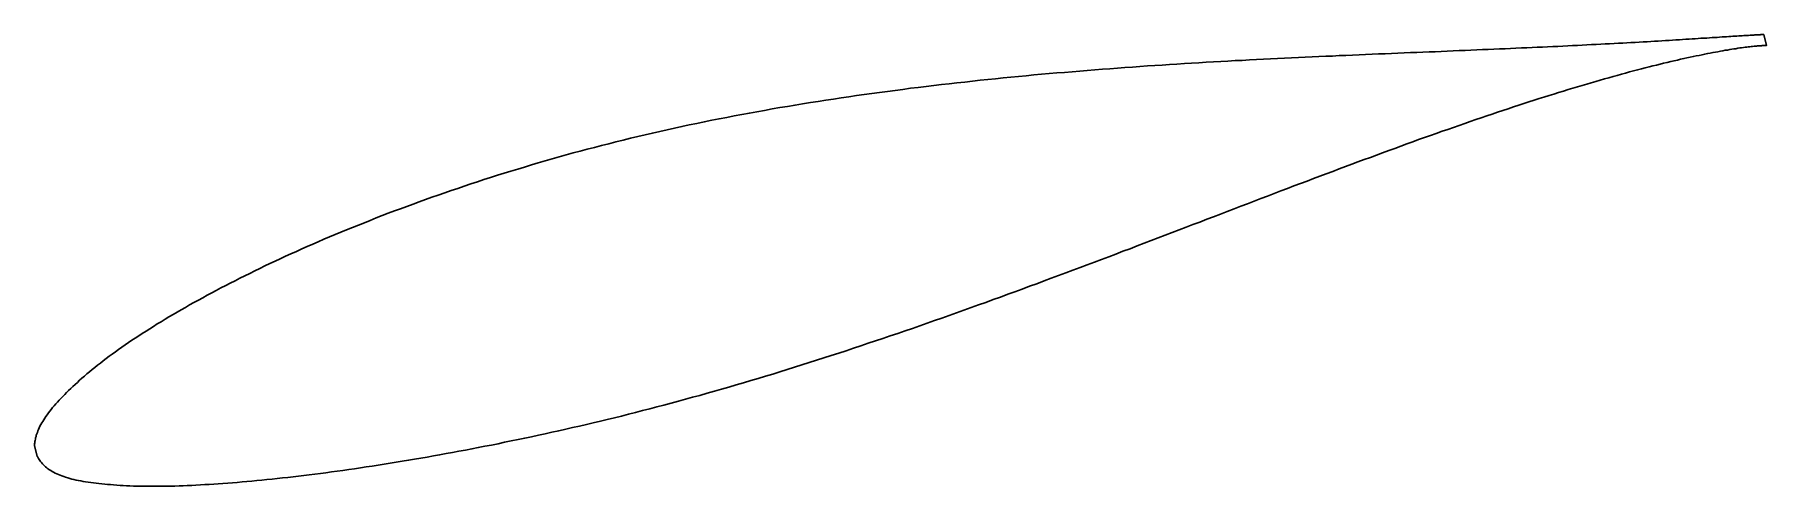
# Model space of a CAD drawing. Header units: metres. Extents: x -42 to 85, y -12 to 21.
import ezdxf

# ---------------------------------------------------------------- set-up
doc = ezdxf.new("R2010")
doc.units = ezdxf.units.M

msp = doc.modelspace()

# ---------------------------------------------------------------- linework, layer by layer
msp.add_lwpolyline([(85.09, 20.76), (85.08, 20.76), (85.08, 20.76), (85.06, 20.76), (85.05, 20.76), (85.02, 20.76), (84.99, 20.76), (84.96, 20.76), (84.92, 20.76), (84.88, 20.76), (84.83, 20.75), (84.78, 20.75), (84.72, 20.75), (84.66, 20.75), (84.59, 20.74), (84.52, 20.74), (84.44, 20.74), (84.35, 20.73), (84.27, 20.73), (84.17, 20.72), (84.08, 20.72), (83.97, 20.71), (83.86, 20.71), (83.75, 20.7), (83.63, 20.69), (83.51, 20.68), (83.38, 20.68), (83.25, 20.67), (83.11, 20.66), (82.97, 20.65), (82.82, 20.64), (82.67, 20.63), (82.52, 20.62), (82.35, 20.61), (82.19, 20.6), (82.02, 20.59), (81.84, 20.58), (81.66, 20.56), (81.47, 20.55), (81.28, 20.54), (81.09, 20.53), (80.89, 20.51), (80.68, 20.5), (80.47, 20.49), (80.26, 20.47), (80.04, 20.46), (79.82, 20.45), (79.59, 20.43), (79.36, 20.42), (79.12, 20.4), (78.88, 20.39), (78.63, 20.37), (78.38, 20.36), (78.12, 20.34), (77.86, 20.32), (77.6, 20.31), (77.33, 20.29), (77.06, 20.28), (76.78, 20.26), (76.5, 20.24), (76.21, 20.23), (75.92, 20.21), (75.62, 20.19), (75.32, 20.18), (75.02, 20.16), (74.71, 20.14), (74.39, 20.13), (74.08, 20.11), (73.75, 20.09), (73.43, 20.08), (73.1, 20.06), (72.76, 20.04), (72.42, 20.03), (72.08, 20.01), (71.73, 19.99), (71.38, 19.97), (71.03, 19.96), (70.67, 19.94), (70.31, 19.92), (69.94, 19.9), (69.57, 19.89), (69.19, 19.87), (68.82, 19.85), (68.43, 19.83), (68.05, 19.82), (67.66, 19.8), (67.26, 19.78), (66.86, 19.77), (66.46, 19.75), (66.06, 19.73), (65.65, 19.71), (65.24, 19.69), (64.82, 19.68), (64.4, 19.66), (63.98, 19.64), (63.55, 19.62), (63.12, 19.6), (62.69, 19.59), (62.25, 19.57), (61.81, 19.55), (61.37, 19.53), (60.92, 19.51), (60.47, 19.49), (60.02, 19.48), (59.56, 19.46), (59.1, 19.44), (58.64, 19.42), (58.18, 19.4), (57.71, 19.38), (57.24, 19.36), (56.76, 19.34), (56.28, 19.32), (55.8, 19.3), (55.32, 19.28), (54.84, 19.26), (54.35, 19.24), (53.86, 19.22), (53.36, 19.19), (52.87, 19.17), (52.37, 19.15), (51.87, 19.13), (51.36, 19.1), (50.86, 19.08), (50.35, 19.05), (49.84, 19.03), (49.32, 19.01), (48.81, 18.98), (48.29, 18.95), (47.77, 18.93), (47.25, 18.9), (46.73, 18.87), (46.2, 18.85), (45.67, 18.82), (45.14, 18.79), (44.61, 18.76), (44.08, 18.73), (43.54, 18.7), (43, 18.66), (42.47, 18.63), (41.92, 18.6), (41.38, 18.56), (40.84, 18.53), (40.29, 18.49), (39.75, 18.46), (39.2, 18.42), (38.65, 18.38), (38.1, 18.34), (37.55, 18.3), (36.99, 18.26), (36.44, 18.22), (35.88, 18.18), (35.33, 18.13), (34.77, 18.09), (34.21, 18.04), (33.65, 17.99), (33.09, 17.95), (32.53, 17.9), (31.96, 17.85), (31.4, 17.8), (30.84, 17.74), (30.27, 17.69), (29.71, 17.64), (29.14, 17.58), (28.58, 17.52), (28.01, 17.46), (27.44, 17.41), (26.88, 17.34), (26.31, 17.28), (25.74, 17.22), (25.17, 17.16), (24.6, 17.09), (24.03, 17.02), (23.47, 16.96), (22.9, 16.89), (22.33, 16.82), (21.76, 16.74), (21.19, 16.67), (20.62, 16.59), (20.05, 16.52), (19.49, 16.44), (18.92, 16.36), (18.35, 16.28), (17.79, 16.2), (17.22, 16.12), (16.65, 16.03), (16.09, 15.95), (15.52, 15.86), (14.96, 15.77), (14.39, 15.68), (13.83, 15.59), (13.27, 15.49), (12.71, 15.4), (12.15, 15.3), (11.59, 15.2), (11.03, 15.1), (10.47, 15), (9.92, 14.9), (9.36, 14.79), (8.81, 14.68), (8.25, 14.58), (7.7, 14.47), (7.15, 14.35), (6.6, 14.24), (6.05, 14.13), (5.51, 14.01), (4.96, 13.89), (4.42, 13.77), (3.88, 13.65), (3.34, 13.53), (2.8, 13.4), (2.26, 13.28), (1.73, 13.15), (1.19, 13.02), (0.66, 12.89), (0.13, 12.75), (-0.4, 12.62), (-0.92, 12.48), (-1.45, 12.35), (-1.97, 12.21), (-2.49, 12.07), (-3.01, 11.93), (-3.52, 11.78), (-4.03, 11.64), (-4.55, 11.49), (-5.06, 11.34), (-5.56, 11.19), (-6.07, 11.04), (-6.57, 10.89), (-7.07, 10.74), (-7.57, 10.58), (-8.06, 10.43), (-8.56, 10.27), (-9.05, 10.11), (-9.53, 9.96), (-10.02, 9.8), (-10.5, 9.64), (-10.98, 9.47), (-11.46, 9.31), (-11.94, 9.15), (-12.41, 8.98), (-12.88, 8.82), (-13.34, 8.65), (-13.81, 8.48), (-14.27, 8.32), (-14.73, 8.15), (-15.18, 7.98), (-15.64, 7.81), (-16.09, 7.64), (-16.53, 7.47), (-16.98, 7.3), (-17.42, 7.12), (-17.85, 6.95), (-18.29, 6.78), (-18.72, 6.6), (-19.15, 6.43), (-19.57, 6.25), (-19.99, 6.08), (-20.41, 5.9), (-20.83, 5.73), (-21.24, 5.55), (-21.65, 5.37), (-22.05, 5.2), (-22.45, 5.02), (-22.85, 4.84), (-23.25, 4.66), (-23.64, 4.48), (-24.03, 4.3), (-24.41, 4.13), (-24.79, 3.95), (-25.17, 3.77), (-25.54, 3.59), (-25.91, 3.41), (-26.28, 3.23), (-26.64, 3.05), (-27, 2.87), (-27.35, 2.69), (-27.71, 2.51), (-28.05, 2.33), (-28.4, 2.16), (-28.74, 1.98), (-29.07, 1.8), (-29.41, 1.62), (-29.73, 1.44), (-30.06, 1.27), (-30.38, 1.09), (-30.7, 0.91), (-31.01, 0.73), (-31.32, 0.56), (-31.62, 0.38), (-31.92, 0.21), (-32.22, 0.03), (-32.51, -0.14), (-32.8, -0.32), (-33.08, -0.49), (-33.36, -0.67), (-33.64, -0.84), (-33.91, -1.01), (-34.18, -1.18), (-34.44, -1.35), (-34.7, -1.52), (-34.95, -1.69), (-35.2, -1.86), (-35.45, -2.03), (-35.69, -2.2), (-35.93, -2.37), (-36.16, -2.53), (-36.39, -2.7), (-36.62, -2.86), (-36.84, -3.03), (-37.05, -3.19), (-37.26, -3.36), (-37.47, -3.52), (-37.67, -3.68), (-37.87, -3.84), (-38.06, -4), (-38.25, -4.16), (-38.44, -4.31), (-38.62, -4.47), (-38.79, -4.62), (-38.96, -4.78), (-39.13, -4.93), (-39.29, -5.08), (-39.45, -5.23), (-39.6, -5.38), (-39.75, -5.52), (-39.89, -5.67), (-40.03, -5.81), (-40.17, -5.95), (-40.3, -6.09), (-40.43, -6.23), (-40.55, -6.36), (-40.66, -6.5), (-40.78, -6.63), (-40.88, -6.76), (-40.99, -6.89), (-41.09, -7.02), (-41.18, -7.15), (-41.27, -7.28), (-41.35, -7.4), (-41.43, -7.52), (-41.51, -7.64), (-41.58, -7.76), (-41.64, -7.88), (-41.71, -8), (-41.76, -8.11), (-41.81, -8.23), (-41.86, -8.34), (-41.9, -8.45), (-41.94, -8.55), (-41.98, -8.66), (-42, -8.76), (-42.03, -8.86), (-42.05, -8.95), (-42.07, -9.04), (-42.08, -9.13), (-42.09, -9.21), (-42.1, -9.28), (-42.1, -9.33), (-42.1, -9.38), (-42.1, -9.41), (-41.91, -10.22), (-41.9, -10.23), (-41.89, -10.25), (-41.87, -10.28), (-41.84, -10.32), (-41.81, -10.38), (-41.76, -10.44), (-41.71, -10.52), (-41.66, -10.59), (-41.59, -10.67), (-41.53, -10.75), (-41.45, -10.83), (-41.38, -10.9), (-41.3, -10.98), (-41.21, -11.05), (-41.12, -11.12), (-41.02, -11.19), (-40.92, -11.25), (-40.82, -11.32), (-40.71, -11.38), (-40.6, -11.44), (-40.48, -11.5), (-40.35, -11.55), (-40.23, -11.6), (-40.1, -11.65), (-39.96, -11.7), (-39.82, -11.75), (-39.67, -11.79), (-39.52, -11.84), (-39.37, -11.88), (-39.21, -11.92), (-39.05, -11.95), (-38.88, -11.99), (-38.71, -12.02), (-38.53, -12.05), (-38.35, -12.08), (-38.16, -12.11), (-37.97, -12.14), (-37.78, -12.16), (-37.58, -12.19), (-37.38, -12.21), (-37.17, -12.23), (-36.95, -12.26), (-36.74, -12.28), (-36.52, -12.29), (-36.29, -12.31), (-36.06, -12.33), (-35.82, -12.34), (-35.58, -12.36), (-35.34, -12.37), (-35.09, -12.38), (-34.84, -12.39), (-34.58, -12.4), (-34.32, -12.4), (-34.06, -12.41), (-33.79, -12.41), (-33.51, -12.41), (-33.24, -12.41), (-32.95, -12.41), (-32.67, -12.41), (-32.38, -12.4), (-32.08, -12.4), (-31.79, -12.39), (-31.48, -12.38), (-31.18, -12.37), (-30.87, -12.36), (-30.55, -12.34), (-30.24, -12.33), (-29.91, -12.31), (-29.59, -12.29), (-29.26, -12.27), (-28.92, -12.25), (-28.59, -12.23), (-28.25, -12.2), (-27.9, -12.18), (-27.55, -12.15), (-27.2, -12.12), (-26.84, -12.09), (-26.49, -12.06), (-26.12, -12.03), (-25.76, -11.99), (-25.38, -11.96), (-25.01, -11.92), (-24.63, -11.88), (-24.25, -11.84), (-23.87, -11.8), (-23.48, -11.76), (-23.09, -11.71), (-22.69, -11.66), (-22.3, -11.62), (-21.9, -11.57), (-21.49, -11.52), (-21.08, -11.46), (-20.67, -11.41), (-20.26, -11.36), (-19.84, -11.3), (-19.42, -11.24), (-19, -11.18), (-18.57, -11.12), (-18.14, -11.06), (-17.71, -10.99), (-17.27, -10.93), (-16.84, -10.86), (-16.4, -10.79), (-15.95, -10.72), (-15.51, -10.65), (-15.06, -10.57), (-14.6, -10.5), (-14.15, -10.42), (-13.69, -10.34), (-13.23, -10.26), (-12.77, -10.18), (-12.31, -10.1), (-11.84, -10.01), (-11.37, -9.93), (-10.9, -9.84), (-10.42, -9.75), (-9.94, -9.66), (-9.47, -9.57), (-8.98, -9.47), (-8.5, -9.38), (-8.01, -9.28), (-7.53, -9.18), (-7.04, -9.08), (-6.54, -8.98), (-6.05, -8.87), (-5.55, -8.77), (-5.05, -8.66), (-4.55, -8.55), (-4.05, -8.44), (-3.55, -8.33), (-3.04, -8.22), (-2.54, -8.1), (-2.03, -7.99), (-1.52, -7.87), (-1.01, -7.75), (-0.49, -7.63), (0.02, -7.5), (0.54, -7.38), (1.06, -7.25), (1.58, -7.12), (2.1, -6.99), (2.62, -6.85), (3.14, -6.72), (3.67, -6.58), (4.19, -6.45), (4.72, -6.31), (5.25, -6.16), (5.78, -6.02), (6.3, -5.87), (6.84, -5.73), (7.37, -5.58), (7.9, -5.43), (8.43, -5.28), (8.97, -5.12), (9.5, -4.97), (10.04, -4.81), (10.57, -4.65), (11.11, -4.49), (11.65, -4.33), (12.19, -4.17), (12.72, -4), (13.26, -3.83), (13.8, -3.67), (14.34, -3.5), (14.88, -3.33), (15.42, -3.15), (15.96, -2.98), (16.5, -2.81), (17.05, -2.63), (17.59, -2.45), (18.13, -2.27), (18.67, -2.09), (19.21, -1.91), (19.75, -1.73), (20.3, -1.55), (20.84, -1.36), (21.38, -1.18), (21.92, -0.99), (22.46, -0.81), (23.01, -0.62), (23.55, -0.43), (24.09, -0.24), (24.63, -0.05), (25.17, 0.14), (25.71, 0.33), (26.25, 0.52), (26.79, 0.72), (27.33, 0.91), (27.87, 1.1), (28.4, 1.3), (28.94, 1.49), (29.48, 1.69), (30.01, 1.88), (30.55, 2.08), (31.08, 2.28), (31.62, 2.47), (32.15, 2.67), (32.68, 2.87), (33.21, 3.07), (33.74, 3.26), (34.27, 3.46), (34.8, 3.66), (35.33, 3.86), (35.86, 4.05), (36.38, 4.25), (36.91, 4.45), (37.43, 4.65), (37.95, 4.85), (38.47, 5.04), (38.99, 5.24), (39.51, 5.44), (40.03, 5.64), (40.55, 5.83), (41.06, 6.03), (41.57, 6.22), (42.09, 6.42), (42.6, 6.62), (43.1, 6.81), (43.61, 7), (44.12, 7.2), (44.62, 7.39), (45.12, 7.58), (45.62, 7.77), (46.12, 7.96), (46.62, 8.16), (47.12, 8.34), (47.61, 8.53), (48.1, 8.72), (48.59, 8.91), (49.08, 9.09), (49.57, 9.28), (50.05, 9.46), (50.53, 9.65), (51.01, 9.83), (51.49, 10.01), (51.97, 10.19), (52.44, 10.37), (52.91, 10.54), (53.38, 10.72), (53.85, 10.9), (54.31, 11.07), (54.78, 11.24), (55.24, 11.41), (55.69, 11.58), (56.15, 11.75), (56.6, 11.92), (57.05, 12.08), (57.5, 12.25), (57.95, 12.41), (58.39, 12.57), (58.83, 12.73), (59.27, 12.89), (59.7, 13.05), (60.14, 13.2), (60.57, 13.36), (60.99, 13.51), (61.42, 13.66), (61.84, 13.8), (62.26, 13.95), (62.68, 14.1), (63.09, 14.24), (63.5, 14.38), (63.91, 14.52), (64.31, 14.66), (64.71, 14.8), (65.11, 14.93), (65.51, 15.06), (65.9, 15.19), (66.29, 15.32), (66.67, 15.45), (67.06, 15.57), (67.44, 15.7), (67.81, 15.82), (68.19, 15.94), (68.56, 16.06), (68.92, 16.17), (69.29, 16.29), (69.65, 16.4), (70, 16.51), (70.36, 16.62), (70.7, 16.72), (71.05, 16.83), (71.39, 16.93), (71.73, 17.03), (72.07, 17.13), (72.4, 17.23), (72.73, 17.32), (73.05, 17.42), (73.37, 17.51), (73.69, 17.6), (74, 17.69), (74.31, 17.77), (74.62, 17.86), (74.92, 17.94), (75.22, 18.02), (75.51, 18.1), (75.8, 18.17), (76.09, 18.25), (76.37, 18.32), (76.65, 18.39), (76.92, 18.46), (77.19, 18.53), (77.46, 18.59), (77.72, 18.66), (77.98, 18.72), (78.24, 18.78), (78.49, 18.84), (78.73, 18.89), (78.97, 18.95), (79.21, 19), (79.44, 19.05), (79.67, 19.1), (79.9, 19.15), (80.12, 19.2), (80.33, 19.24), (80.55, 19.29), (80.75, 19.33), (80.96, 19.37), (81.15, 19.41), (81.35, 19.44), (81.54, 19.48), (81.72, 19.51), (81.9, 19.54), (82.08, 19.58), (82.25, 19.61), (82.42, 19.63), (82.58, 19.66), (82.74, 19.69), (82.89, 19.71), (83.04, 19.73), (83.19, 19.76), (83.33, 19.78), (83.46, 19.79), (83.59, 19.81), (83.72, 19.83), (83.84, 19.84), (83.95, 19.86), (84.06, 19.87), (84.17, 19.88), (84.27, 19.9), (84.37, 19.91), (84.46, 19.92), (84.55, 19.92), (84.63, 19.93), (84.71, 19.94), (84.78, 19.94), (84.85, 19.95), (84.91, 19.95), (84.97, 19.96), (85.02, 19.96), (85.07, 19.96), (85.11, 19.96), (85.15, 19.96), (85.19, 19.96), (85.21, 19.96), (85.24, 19.96), (85.26, 19.96), (85.27, 19.96), (85.28, 19.96), (85.28, 19.96)], close=True)

doc.saveas('drawing.dxf')
